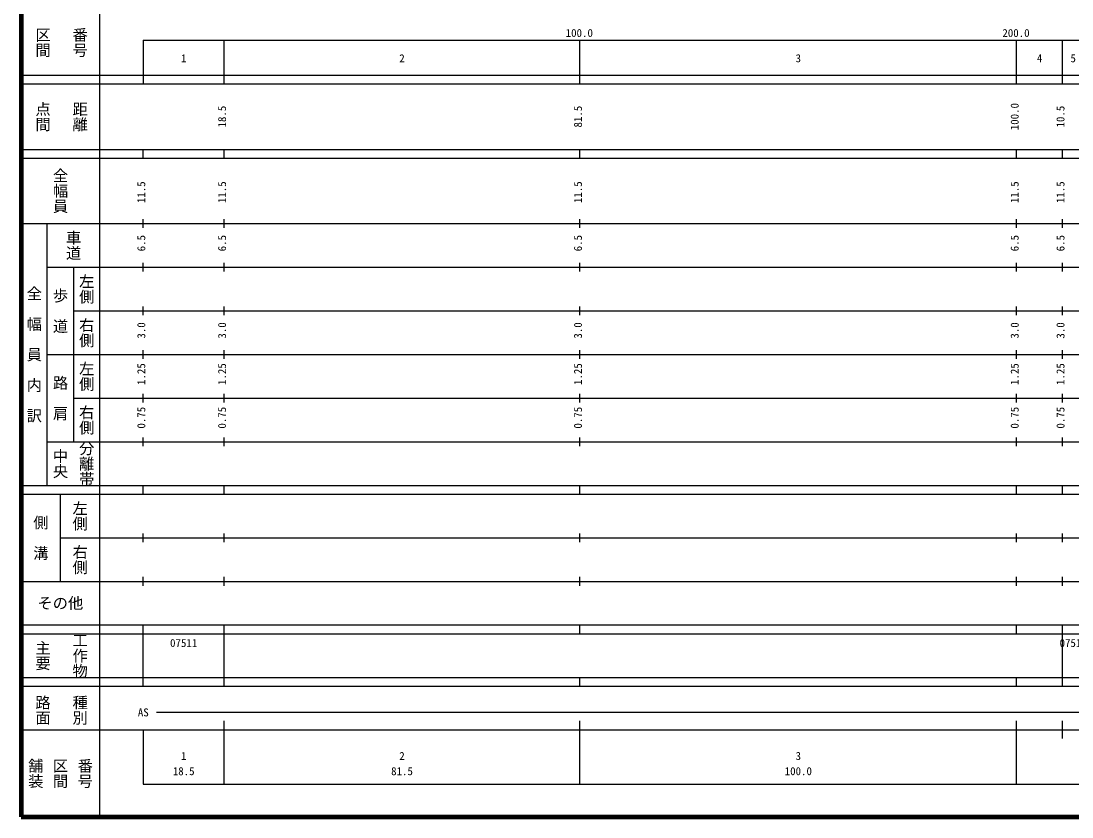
# Model space of a CAD drawing. Units: millimetres on the paper, enlarged 1000 times. Extents: x 40000 to 680000, y 20000 to 380000.
# Drawn here: x 40000 to 280668, y 20000 to 202409 of the extents above; entities that cross this region are included whole.
import ezdxf
from ezdxf.enums import TextEntityAlignment as Align

# ---------------------------------------------------------------- set-up
doc = ezdxf.new("R2010")
doc.units = ezdxf.units.MM
doc.header["$LTSCALE"] = 1000
doc.layers.add('M-TTL', color=2, linetype='Continuous', lineweight=140)
doc.layers.add('M-TTL-BAND', color=7, linetype='Continuous', lineweight=25)
doc.styles.add('@ＭＳ ゴシック', font='')
doc.styles.add('ＭＳ ゴシック', font='')
doc.styles.get('@ＭＳ ゴシック').set_extended_font_data('@MS Gothic')
doc.styles.get('ＭＳ ゴシック').set_extended_font_data('MS Gothic')

msp = doc.modelspace()

# ---------------------------------------------------------------- linework, layer by layer
at = {"layer": 'M-TTL'}
for p, q in [((40000, 380000), (40000, 20000)), ((40000, 20000), (680000, 20000))]:
    msp.add_line(p, q, dxfattribs=at)
at = {"layer": 'M-TTL-BAND'}
for p, q in [((58000, 370000), (58000, 20000)), ((68000, 198000), (579000, 198000)), ((68000, 198000), (68000, 188000)), ((86500, 188000), (86500, 198000)), ((168000, 188000), (168000, 198000)), ((268000, 188000), (268000, 198000)), ((278500, 188000), (278500, 198000)), ((40000, 190000), (579000, 190000)), ((40000, 188000), (579000, 188000)), ((40000, 173000), (579000, 173000)), ((40000, 171000), (579000, 171000)), ((68000, 171000), (68000, 173000)), ((86500, 171000), (86500, 173000)), ((168000, 171000), (168000, 173000)), ((268000, 171000), (268000, 173000)), ((278500, 171000), (278500, 173000)), ((68000, 155000), (68000, 157000)), ((86500, 155000), (86500, 157000)), ((168000, 155000), (168000, 157000)), ((268000, 155000), (268000, 157000)), ((278500, 155000), (278500, 157000)), ((40000, 156000), (579000, 156000)), ((46000, 96000), (46000, 156000)), ((68000, 145000), (68000, 147000)), ((86500, 145000), (86500, 147000)), ((168000, 145000), (168000, 147000)), ((268000, 145000), (268000, 147000)), ((278500, 145000), (278500, 147000)), ((46000, 146000), (579000, 146000)), ((52000, 146000), (52000, 106000)), ((52000, 136000), (579000, 136000)), ((68000, 135000), (68000, 137000)), ((86500, 135000), (86500, 137000)), ((168000, 135000), (168000, 137000)), ((268000, 135000), (268000, 137000)), ((278500, 135000), (278500, 137000)), ((46000, 126000), (579000, 126000)), ((68000, 125000), (68000, 127000)), ((86500, 125000), (86500, 127000)), ((168000, 125000), (168000, 127000)), ((268000, 125000), (268000, 127000)), ((278500, 125000), (278500, 127000)), ((52000, 116000), (579000, 116000)), ((68000, 115000), (68000, 117000)), ((86500, 115000), (86500, 117000)), ((168000, 115000), (168000, 117000)), ((268000, 115000), (268000, 117000)), ((278500, 115000), (278500, 117000)), ((46000, 106000), (579000, 106000)), ((68000, 105000), (68000, 107000)), ((86500, 105000), (86500, 107000)), ((168000, 105000), (168000, 107000)), ((268000, 105000), (268000, 107000)), ((278500, 105000), (278500, 107000)), ((40000, 96000), (579000, 96000)), ((40000, 94000), (579000, 94000)), ((49000, 94000), (49000, 74000)), ((68000, 94000), (68000, 96000)), ((86500, 94000), (86500, 96000)), ((168000, 94000), (168000, 96000)), ((268000, 94000), (268000, 96000)), ((278500, 94000), (278500, 96000)), ((68000, 83000), (68000, 85000)), ((86500, 83000), (86500, 85000)), ((168000, 83000), (168000, 85000)), ((268000, 83000), (268000, 85000)), ((278500, 83000), (278500, 85000)), ((49000, 84000), (579000, 84000)), ((68000, 73000), (68000, 75000)), ((86500, 73000), (86500, 75000)), ((168000, 73000), (168000, 75000)), ((268000, 73000), (268000, 75000)), ((278500, 73000), (278500, 75000)), ((40000, 74000), (579000, 74000)), ((40000, 64000), (579000, 64000)), ((68000, 62000), (68000, 64000)), ((86500, 62000), (86500, 64000)), ((168000, 62000), (168000, 64000)), ((268000, 62000), (268000, 64000)), ((278500, 62000), (278500, 64000)), ((40000, 62000), (579000, 62000)), ((68000, 52000), (68000, 62000)), ((86500, 52000), (86500, 62000)), ((278500, 52000), (278500, 62000)), ((40000, 52000), (579000, 52000)), ((68000, 50000), (68000, 52000)), ((86500, 50000), (86500, 52000)), ((168000, 50000), (168000, 52000)), ((268000, 50000), (268000, 52000)), ((278500, 50000), (278500, 52000)), ((40000, 50000), (579000, 50000)), ((71000, 44000), (565000, 44000)), ((86500, 27500), (86500, 42000)), ((168000, 27500), (168000, 42000)), ((268000, 27500), (268000, 42000)), ((278500, 38000), (278500, 42000)), ((40000, 40000), (579000, 40000)), ((68000, 40000), (68000, 27500)), ((68000, 27500), (579000, 27500))]:
    msp.add_line(p, q, dxfattribs=at)

# ---------------------------------------------------------------- texts
at = {"layer": 'M-TTL-BAND', "style": '@ＭＳ ゴシック'}
for s, p in [('区間', (45000, 197500)), ('番号', (53500, 197500)), ('点間', (45000, 180500)), ('距離', (53500, 180500)), ('全幅員', (49000, 163500)), ('車道', (52000, 151000)), ('左側', (55000, 141000)), ('全\u3000幅\u3000員\u3000内\u3000訳', (43000, 126000)), ('歩\u3000道', (49000, 136000)), ('右側', (55000, 131000)), ('左側', (55000, 121000)), ('路\u3000肩', (49000, 116000)), ('右側', (55000, 111000)), ('分離帯', (55000, 101000)), ('中央', (49000, 101000)), ('左側', (53500, 89000)), ('側\u3000溝', (44500, 84000)), ('右側', (53500, 79000)), ('主要', (45000, 57000)), ('工作物', (53500, 57000)), ('路面', (45000, 44500)), ('種別', (53500, 44500)), ('舗装', (43333, 30000)), ('区間', (49000, 30000)), ('番号', (54667, 30000))]:
    msp.add_text(s, height=2566, rotation=270, dxfattribs=at).set_placement(p, align=Align.MIDDLE_CENTER)
at = {"layer": 'M-TTL-BAND', "style": 'ＭＳ ゴシック'}
for s, p in [('100.0', (167844, 198195)), ('200.0', (267844, 198195)), ('1', (77250, 192405)), ('2', (127250, 192405)), ('3', (218000, 192405)), ('4', (273250, 192405)), ('5', (280950, 192405)), ('AS', (68000, 42500)), ('1', (77250, 32523)), ('2', (127250, 32523)), ('3', (218000, 32523)), ('18.5', (77250, 29033)), ('81.5', (127250, 29033)), ('100.0', (218000, 29033))]:
    msp.add_text(s, height=1833, dxfattribs=at).set_placement(p, align=Align.BOTTOM_CENTER)
for s, p in [('100.0', (269000, 180500)), ('18.5', (87500, 180500)), ('81.5', (169000, 180500)), ('10.5', (279500, 180500)), ('11.5', (69000, 163174)), ('11.5', (87500, 163174)), ('11.5', (169000, 163174)), ('11.5', (269000, 163174)), ('11.5', (279500, 163174)), ('6.5', (69000, 151500)), ('6.5', (87500, 151500)), ('6.5', (169000, 151500)), ('6.5', (269000, 151500)), ('6.5', (279500, 151500)), ('3.0', (69000, 131500)), ('3.0', (87500, 131500)), ('3.0', (169000, 131500)), ('3.0', (269000, 131500)), ('3.0', (279500, 131500)), ('1.25', (69000, 121500)), ('1.25', (87500, 121500)), ('1.25', (169000, 121500)), ('1.25', (269000, 121500)), ('1.25', (279500, 121500)), ('0.75', (69000, 111500)), ('0.75', (87500, 111500)), ('0.75', (169000, 111500)), ('0.75', (269000, 111500)), ('0.75', (279500, 111500))]:
    msp.add_text(s, height=1833, rotation=90, dxfattribs=at).set_placement(p, align=Align.BOTTOM_CENTER)
msp.add_text('その他', height=2566, dxfattribs=at).set_placement((49000, 69000), align=Align.MIDDLE_CENTER)
for s, p in [('07511', (74125, 58405)), ('07512', (277825, 58405))]:
    msp.add_text(s, height=1833, dxfattribs=at).set_placement(p, align=Align.BOTTOM_LEFT)

doc.saveas('drawing.dxf')
